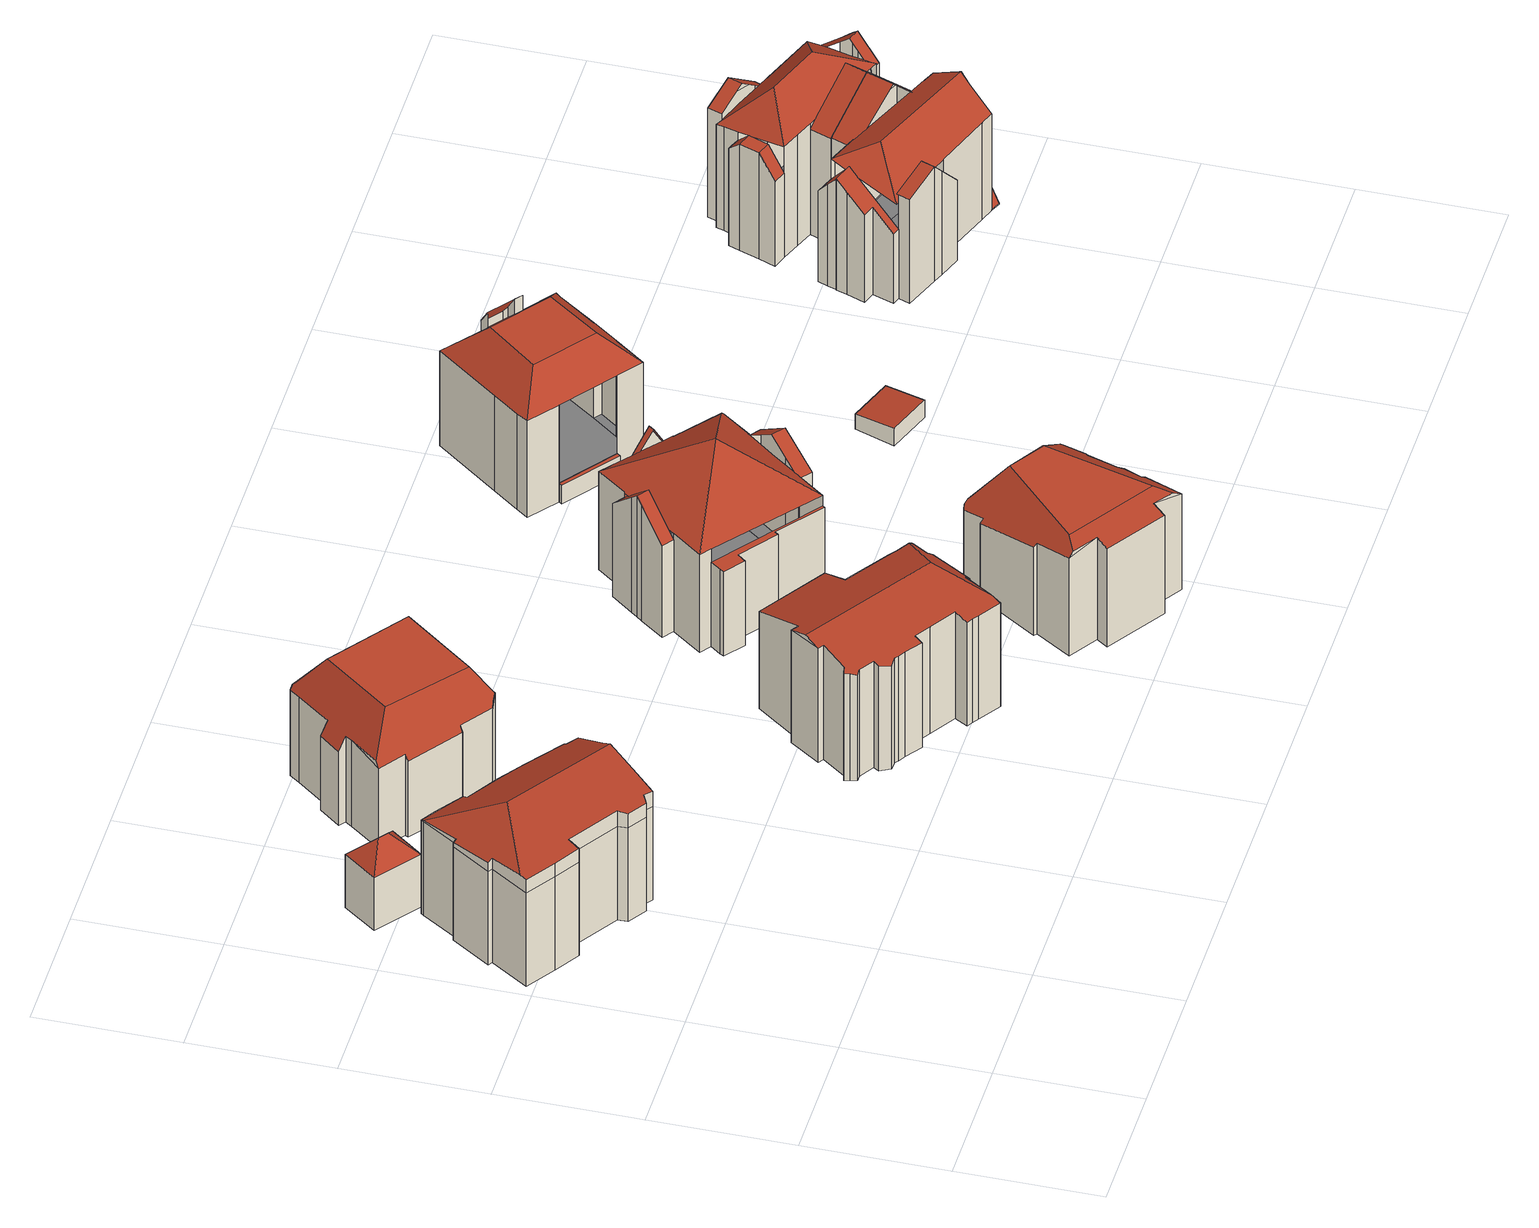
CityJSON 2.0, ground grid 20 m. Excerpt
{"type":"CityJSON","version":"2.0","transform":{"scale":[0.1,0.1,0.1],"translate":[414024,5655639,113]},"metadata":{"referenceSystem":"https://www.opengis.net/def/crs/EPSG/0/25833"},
"CityObjects":{
"building1":{"type":"Building","attributes":{"Dachtyp_tdc":"tdcFreeFormRoof","Gemeindeschluessel":14612000,"Dachneigung":10.89,"QualitaetDacherkennung":17,"Geometrietyp2DReferenz":"3000","measuredHeight":19.56,"function":"31001_9998","roofType":"5000"},"geometry":[{"type":"Solid","lod":"2","boundaries":[[[[0,1,2,3]],[[3,2,4,5]],[[5,4,6,7]],[[7,6,8,9]],[[9,8,10,11,12]],[[13,14,15,16]],[[16,15,17,18]],[[18,17,19,20]],[[12,11,21,22]],[[22,21,23,24]],[[24,23,25,26]],[[27,28,29,30,31,32,33,34,35,36,37,38,39,40,41,42,43,44,45,46,47,48,49,50,51,52]],[[12,22,28,27]],[[22,24,29,28]],[[24,26,30,29]],[[26,53,31,30]],[[53,54,32,31]],[[54,55,33,32]],[[55,56,34,33]],[[56,57,35,34]],[[57,58,36,35]],[[58,59,37,36]],[[59,60,38,37]],[[60,61,39,38]],[[61,62,40,39]],[[62,63,41,40]],[[63,64,42,41]],[[64,13,43,42]],[[13,16,44,43]],[[16,18,45,44]],[[18,20,46,45]],[[20,65,47,46]],[[65,0,48,47]],[[0,3,49,48]],[[3,5,50,49]],[[5,7,51,50]],[[7,9,52,51]],[[9,12,27,52]],[[66,25,23,21,11,10,67]],[[19,17,15,14,68,67,10,8,6,4,2,1,69]],[[70,71,72,73,74,56,55,54,66,67,68,75,76,77]],[[62,77,76,63]],[[61,70,77,62]],[[63,76,75,64]],[[64,75,68,14,13]],[[53,66,54]],[[26,25,66,53]],[[57,74,73,58]],[[56,74,57]],[[58,73,72,59]],[[59,72,71,60]],[[60,71,70,61]],[[65,69,1,0]],[[20,19,69,65]]]],"semantics":{"surfaces":[{"type":"WallSurface"},{"type":"GroundSurface"},{"type":"RoofSurface"}],"values":[[0,0,0,0,0,0,0,0,0,0,0,1,0,0,0,0,0,0,0,0,0,0,0,0,0,0,0,0,0,0,0,0,0,0,0,0,0,0,2,2,2,0,0,0,0,0,0,0,0,0,0,0,0,0]]}}]},
"building2":{"type":"Building","attributes":{"Dachtyp_tdc":"tdcFreeFormRoof","Gemeindeschluessel":14612000,"Dachneigung":47.14,"QualitaetDacherkennung":4,"Geometrietyp2DReferenz":"3000","measuredHeight":11.71,"function":"31001_9998","roofType":"5000"},"geometry":[{"type":"Solid","lod":"2","boundaries":[[[[78,79,80,81]],[[79,82,83,80]],[[82,84,85,83]],[[84,78,81,85]],[[86,87,84,82]],[[86,82,79]],[[87,86,79,78]],[[87,78,84]],[[81,80,83,85]]]],"semantics":{"surfaces":[{"type":"WallSurface"},{"type":"RoofSurface"},{"type":"GroundSurface"}],"values":[[0,0,0,0,1,1,1,1,2]]}}]},
"building3":{"type":"Building","attributes":{"Dachtyp_tdc":"tdcFreeFormRoof","Gemeindeschluessel":14612000,"Dachneigung":0.052,"QualitaetDacherkennung":60,"Geometrietyp2DReferenz":"3000","measuredHeight":19.46,"function":"31001_9998","roofType":"5000"},"geometry":[{"type":"Solid","lod":"2","boundaries":[[[[88,89,90,91]],[[89,92,93,90]],[[92,94,95,93]],[[94,96,97,95]],[[96,98,99,97]],[[98,100,101,99]],[[100,102,103,101]],[[102,104,105,103]],[[106,107,108,109,110,111,112,113,114,115,116,117]],[[118,119,98,96,94,92,89,88,110,109]],[[118,120,121,122,123,124,125,104,102,100,119]],[[108,107,126,127,128,129,130,131,132,121,120]],[[109,108,120,118]],[[88,111,110]],[[100,98,119]],[[132,122,121]],[[106,126,107]],[[105,133,134,135,136,137,138,139,140,141,142,143,144,145,146,147,148,149,150,151,91,90,93,95,97,99,101,103]],[[104,125,133,105]],[[125,124,134,133]],[[124,123,135,134]],[[123,122,136,135]],[[122,132,137,136]],[[132,131,138,137]],[[131,130,139,138]],[[130,129,140,139]],[[129,128,141,140]],[[128,127,142,141]],[[127,126,143,142]],[[126,106,144,143]],[[106,117,145,144]],[[117,116,146,145]],[[116,115,147,146]],[[115,114,148,147]],[[114,113,149,148]],[[113,112,150,149]],[[112,111,151,150]],[[111,88,91,151]]]],"semantics":{"surfaces":[{"type":"WallSurface"},{"type":"RoofSurface"},{"type":"GroundSurface"}],"values":[[0,0,0,0,0,0,0,0,1,1,1,1,1,0,0,0,0,2,0,0,0,0,0,0,0,0,0,0,0,0,0,0,0,0,0,0,0,0]]}}]},
"building4":{"type":"Building","attributes":{"Dachtyp_tdc":"tdcFreeFormRoof","Gemeindeschluessel":14612000,"Dachneigung":14.18,"QualitaetDacherkennung":17,"Geometrietyp2DReferenz":"3000","measuredHeight":19.35,"function":"31001_9998","roofType":"5000"},"geometry":[{"type":"Solid","lod":"2","boundaries":[[[[152,153,154,155]],[[153,156,157,154]],[[156,158,159,157]],[[158,160,161,159]],[[160,162,163,161]],[[162,164,165,163]],[[164,166,167,165]],[[166,168,169,167]],[[168,170,171,169]],[[170,172,173,171]],[[172,174,175,173]],[[174,176,177,175]],[[176,178,179,177]],[[178,180,181,179]],[[180,182,183,181]],[[182,184,185,183]],[[184,186,187,185]],[[186,188,189,187]],[[188,190,191,189]],[[190,192,193,191]],[[192,194,195,193]],[[194,196,197,195]],[[196,198,199,197]],[[198,200,201,199]],[[200,202,203,201]],[[202,204,205,203]],[[204,206,207,205]],[[206,208,209,207]],[[208,210,211,209]],[[210,212,213,211]],[[212,214,215,213]],[[214,216,217,215]],[[216,218,219,217]],[[218,220,221,219]],[[220,152,155,221]],[[188,186,184,222,223,224,194,192,190]],[[223,222,182,180,178,176,174,172,170,225]],[[212,210,208,206,204,202,200,198,196,224,223,225,168,166,164,162,160,158,156,153,152,220,218,216,214]],[[196,194,224]],[[184,182,222]],[[170,168,225]],[[155,154,157,159,161,163,165,167,169,171,173,175,177,179,181,183,185,187,189,191,193,195,197,199,201,203,205,207,209,211,213,215,217,219,221]]]],"semantics":{"surfaces":[{"type":"WallSurface"},{"type":"RoofSurface"},{"type":"GroundSurface"}],"values":[[0,0,0,0,0,0,0,0,0,0,0,0,0,0,0,0,0,0,0,0,0,0,0,0,0,0,0,0,0,0,0,0,0,0,0,1,1,1,0,0,0,2]]}}]},
"building5":{"type":"Building","attributes":{"Dachtyp_tdc":"tdcFreeFormRoof","Gemeindeschluessel":14612000,"Dachneigung":0.548,"QualitaetDacherkennung":36,"Geometrietyp2DReferenz":"3000","measuredHeight":17.5,"function":"31001_9998","roofType":"5000"},"geometry":[{"type":"Solid","lod":"2","boundaries":[[[[226,227,228,229]],[[227,230,231,228]],[[230,232,233,231]],[[232,234,235,233]],[[234,236,237,235]],[[236,238,239,237]],[[238,240,241,239]],[[240,242,243,241]],[[242,244,245,243]],[[244,246,247,245]],[[246,248,249,247]],[[248,250,251,249]],[[250,252,253,251]],[[252,254,255,253]],[[244,242,256,257,258,259,248,246]],[[260,261,262,263,264,265,254,252,250,259,258]],[[266,267,268,269,270,271,261,260,272]],[[240,238,236,234,232,230,227,226,266,272,257,256]],[[257,272,260,258]],[[271,262,261]],[[226,267,266]],[[242,240,256]],[[250,248,259]],[[255,273,274,275,276,277,278,279,280,281,229,228,231,233,235,237,239,241,243,245,247,249,251,253]],[[254,265,273,255]],[[265,264,274,273]],[[264,263,275,274]],[[263,262,276,275]],[[262,271,277,276]],[[271,270,278,277]],[[270,269,279,278]],[[269,268,280,279]],[[268,267,281,280]],[[267,226,229,281]]]],"semantics":{"surfaces":[{"type":"WallSurface"},{"type":"RoofSurface"},{"type":"GroundSurface"}],"values":[[0,0,0,0,0,0,0,0,0,0,0,0,0,0,1,1,1,1,1,0,0,0,0,2,0,0,0,0,0,0,0,0,0,0]]}}]},
"building6":{"type":"Building","attributes":{"Gemeindeschluessel":14612000,"Geometrietyp2DReferenz":"3000","function":"31001_9998","roofType":"9999"},"children":["building6-1","building6-2","building6-3","building6-4","building6-5","building6-6"]},
"building6-1":{"type":"BuildingPart","attributes":{"Dachtyp_tdc":"tdcGableRoof","Dachneigung":43.17,"QualitaetDacherkennung":52,"Geometrietyp2DReferenz":"3000","measuredHeight":19.85,"roofType":"3100"},"parents":["building6"],"geometry":[{"type":"MultiSurface","lod":"2","boundaries":[[[282,283,284,285]],[[283,286,287,284]],[[286,288,289,287]],[[288,290,291,289]],[[290,292,293,291]],[[292,294,295,293]],[[288,286,283,282,296,297]],[[297,298,294,292,290,288]],[[295,299,285,284,287,289,291,293]]],"semantics":{"surfaces":[{"type":"WallSurface"},{"type":"RoofSurface"},{"type":"GroundSurface"}],"values":[0,0,0,0,0,0,1,1,2]}}]},
"building6-2":{"type":"BuildingPart","attributes":{"Dachtyp_tdc":"tdcPolyFlatRoof","Dachneigung":0,"QualitaetDacherkennung":4,"Geometrietyp2DReferenz":"3000","measuredHeight":13.79,"roofType":"1000"},"parents":["building6"],"geometry":[{"type":"MultiSurface","lod":"2","boundaries":[[[300,301,302,303]],[[301,304,305,302]],[[304,306,307,305]],[[306,308,309,307]],[[310,311,312,313]],[[311,314,315,312]],[[314,316,317,315]],[[316,300,303,317]],[[316,314,311,310,308,306,304,301,300]],[[303,302,305,307,309,313,312,315,317]]],"semantics":{"surfaces":[{"type":"WallSurface"},{"type":"RoofSurface"},{"type":"GroundSurface"}],"values":[0,0,0,0,0,0,0,0,1,2]}}]},
"building6-3":{"type":"BuildingPart","attributes":{"Dachtyp_tdc":"tdcFreeFormRoof","Dachneigung":37.41,"QualitaetDacherkennung":8,"Geometrietyp2DReferenz":"3000","measuredHeight":10.18,"roofType":"5000"},"parents":["building6"],"geometry":[{"type":"MultiSurface","lod":"2","boundaries":[[[318,319,320,321]],[[319,322,323,320]],[[322,324,325,323]],[[324,326,327,325]],[[328,326,324,329]],[[324,322,330,329]],[[322,319,318,330]],[[318,328,329,330]],[[320,323,325,327,331,321]]],"semantics":{"surfaces":[{"type":"WallSurface"},{"type":"RoofSurface"},{"type":"GroundSurface"}],"values":[0,0,0,0,1,1,1,1,2]}}]},
"building6-4":{"type":"BuildingPart","attributes":{"Dachtyp_tdc":"tdcGableRoof","Dachneigung":34.41,"QualitaetDacherkennung":50,"Geometrietyp2DReferenz":"3000","measuredHeight":18.77,"roofType":"3100"},"parents":["building6"],"geometry":[{"type":"MultiSurface","lod":"2","boundaries":[[[332,333,334,335]],[[333,336,337,334]],[[336,338,339,337]],[[338,340,341,339]],[[336,333,332,342,343,344]],[[344,345,340,338,336]],[[346,347,335,334,337,339,341]]],"semantics":{"surfaces":[{"type":"WallSurface"},{"type":"RoofSurface"},{"type":"GroundSurface"}],"values":[0,0,0,0,1,1,2]}}]},
"building6-5":{"type":"BuildingPart","attributes":{"Dachtyp_tdc":"tdcTentRoof","Dachneigung":32.48,"QualitaetDacherkennung":41,"Geometrietyp2DReferenz":"3000","measuredHeight":22.89,"roofType":"3500"},"parents":["building6"],"geometry":[{"type":"MultiSurface","lod":"2","boundaries":[[[348,282,285]],[[349,350,295,294]],[[350,351,352,295]],[[351,353,321,352]],[[354,355,356,357,358]],[[355,359,360,356]],[[359,361,362,360]],[[361,363,332,335,362]],[[364,365,310,313,341,340]],[[366,367,368,309,308]],[[367,348,285,368]],[[351,350,349,298,369,296,348,367,370]],[[359,355,354,371,372,373,353,351,370]],[[365,364,345,374,343,375,363,361,359,370]],[[367,366,365,370]],[[285,299,295,352,321,331,357,356,360,362,335,347,346,341,313,309,368]]],"semantics":{"surfaces":[{"type":"WallSurface"},{"type":"RoofSurface"},{"type":"GroundSurface"}],"values":[0,0,0,0,0,0,0,0,0,0,0,1,1,1,1,2]}}]},
"building6-6":{"type":"BuildingPart","attributes":{"Dachtyp_tdc":"tdcGableRoof","Dachneigung":60.65,"QualitaetDacherkennung":15,"Geometrietyp2DReferenz":"3000","measuredHeight":18.57,"roofType":"3100"},"parents":["building6"],"geometry":[{"type":"MultiSurface","lod":"2","boundaries":[[[376,377,378,327,326]],[[377,358,357,378]],[[377,379,380,371,358]],[[381,372,380,379,382]],[[376,382,379,377]],[[383,381,382,376]],[[357,331,327,378]]],"semantics":{"surfaces":[{"type":"WallSurface"},{"type":"RoofSurface"},{"type":"GroundSurface"}],"values":[0,0,1,1,0,0,2]}}]},
"building7":{"type":"Building","attributes":{"Gemeindeschluessel":14612000,"Geometrietyp2DReferenz":"3000","function":"31001_9998","roofType":"9999"},"children":["building7-1","building7-2","building7-3","building7-4"]},
"building7-1":{"type":"BuildingPart","attributes":{"Dachtyp_tdc":"tdcPolyFlatRoof","Dachneigung":3.6,"QualitaetDacherkennung":29,"Geometrietyp2DReferenz":"3000","measuredHeight":13.64,"roofType":"2100"},"parents":["building7"],"geometry":[{"type":"MultiSurface","lod":"2","boundaries":[[[384,385,386,387]],[[387,386,388,389]],[[390,391,389,388]],[[391,384,387,389]],[[391,390,385,384]]],"semantics":{"surfaces":[{"type":"WallSurface"},{"type":"GroundSurface"},{"type":"RoofSurface"}],"values":[0,1,0,0,2]}}]},
"building7-2":{"type":"BuildingPart","attributes":{"Dachtyp_tdc":"tdcPolyFlatRoof","Dachneigung":0,"QualitaetDacherkennung":0,"Geometrietyp2DReferenz":"3000","measuredHeight":3.08,"roofType":"9999"},"parents":["building7"],"geometry":[{"type":"MultiSurface","lod":"2","boundaries":[[[392,393,394,395,396]],[[395,394,397,398]],[[394,393,399,397]],[[393,392,400,399]],[[392,396,401,400]],[[401,398,397,399,400]],[[398,401,396,395]]],"semantics":{"surfaces":[{"type":"RoofSurface"},{"type":"WallSurface"},{"type":"GroundSurface"},{"type":"ClosureSurface","isClosure":"1","QuelleClosure":"LoD1Solid"}],"values":[0,1,1,1,1,2,3]}}]},
"building7-3":{"type":"BuildingPart","attributes":{"Dachtyp_tdc":"tdcCutTentRoof","Dachneigung":0.256,"QualitaetDacherkennung":59,"Geometrietyp2DReferenz":"3000","measuredHeight":20,"roofType":"9999"},"parents":["building7"],"geometry":[{"type":"MultiSurface","lod":"2","boundaries":[[[402,403,404,405]],[[403,406,407,404]],[[408,409,410,411]],[[409,412,413,410]],[[412,414,415,413]],[[414,416,388,415]],[[416,390,388]],[[417,418,419,386,385]],[[418,420,398,419]],[[420,395,398]],[[421,422,400,401,396]],[[422,423,424,400]],[[423,425,426,424]],[[425,427,428,426]],[[427,402,405,428]],[[409,408,406,403,402,429,430]],[[418,417,416,414,412,409,430,431]],[[423,422,421,420,418,431,432]],[[402,427,425,423,432,429]],[[432,431,430,429]],[[405,404,407,411,410,413,415,388,386,419,398,401,400,424,426,428]]],"semantics":{"surfaces":[{"type":"WallSurface"},{"type":"RoofSurface"},{"type":"GroundSurface"}],"values":[0,0,0,0,0,0,0,0,0,0,0,0,0,0,0,1,1,1,1,1,2]}}]},
"building7-4":{"type":"BuildingPart","attributes":{"Dachtyp_tdc":"tdcPolyFlatRoof","Dachneigung":57.49,"QualitaetDacherkennung":45,"Geometrietyp2DReferenz":"3000","measuredHeight":17.87,"roofType":"2100"},"parents":["building7"],"geometry":[{"type":"MultiSurface","lod":"2","boundaries":[[[433,434,435,436]],[[434,437,438,435]],[[437,439,440,438]],[[439,441,442,440]],[[441,443,411,442]],[[443,408,411]],[[444,433,436,407,406]],[[444,443,441,439,437,434,433]],[[436,435,438,440,442,411,442,407]]],"semantics":{"surfaces":[{"type":"WallSurface"},{"type":"RoofSurface"},{"type":"GroundSurface"}],"values":[0,0,0,0,0,0,0,1,2]}}]},
"building8":{"type":"Building","attributes":{"Dachtyp_tdc":"tdcPolyFlatRoof","Gemeindeschluessel":14612000,"Dachneigung":3.8,"QualitaetDacherkennung":65,"Geometrietyp2DReferenz":"3000","measuredHeight":2.73,"function":"31001_9998","roofType":"2100"},"geometry":[{"type":"Solid","lod":"2","boundaries":[[[[445,446,447,448]],[[446,449,450,447]],[[449,451,452,450]],[[451,445,448,452]],[[451,449,446,445]],[[448,447,450,452]]]],"semantics":{"surfaces":[{"type":"WallSurface"},{"type":"RoofSurface"},{"type":"GroundSurface"}],"values":[[0,0,0,0,1,2]]}}]},
"building9":{"type":"Building","attributes":{"Gemeindeschluessel":14612000,"Geometrietyp2DReferenz":"3000","function":"31001_9998","roofType":"9999"},"children":["building9-1","building9-2","building9-3","building9-4","building9-5"]},
"building9-1":{"type":"BuildingPart","attributes":{"Dachtyp_tdc":"tdcGableRoof","Dachneigung":63.45,"QualitaetDacherkennung":16,"Geometrietyp2DReferenz":"3000","measuredHeight":3.17,"roofType":"3100"},"parents":["building9"],"geometry":[{"type":"MultiSurface","lod":"2","boundaries":[[[453,454,455,456]],[[454,457,458,455]],[[457,459,460,458]],[[457,454,461]],[[454,453,462,461]],[[459,457,461,462]],[[456,455,458,460]]],"semantics":{"surfaces":[{"type":"WallSurface"},{"type":"RoofSurface"},{"type":"GroundSurface"}],"values":[0,0,0,0,1,1,2]}}]},
"building9-2":{"type":"BuildingPart","attributes":{"Dachtyp_tdc":"tdcHipAndGableRoof","Dachneigung":44.12,"QualitaetDacherkennung":28,"Geometrietyp2DReferenz":"3000","measuredHeight":20.48,"roofType":"5000"},"parents":["building9"],"geometry":[{"type":"MultiSurface","lod":"2","boundaries":[[[463,464,465]],[[463,466,467,464]],[[466,468,469,467]],[[468,470,471,469]],[[470,472,453,456,471]],[[473,474,475,460,459]],[[474,476,477,478,475]],[[479,480,481,482,483]],[[480,484,485,486,481]],[[479,487,488,489,490,491]],[[490,492,493,476,474,473,472,470,491]],[[470,468,466,463,494,495,496,484,480,479,491]],[[497,464,467,469,471,456,460,475,478,498,499,500,482,481,486]]],"semantics":{"surfaces":[{"type":"WallSurface"},{"type":"RoofSurface"},{"type":"GroundSurface"}],"values":[0,0,0,0,0,0,0,0,0,1,1,1,2]}}]},
"building9-3":{"type":"BuildingPart","attributes":{"Dachtyp_tdc":"tdcGableRoof","Dachneigung":42.27,"QualitaetDacherkennung":28,"Geometrietyp2DReferenz":"3000","measuredHeight":18.13,"roofType":"3100"},"parents":["building9"],"geometry":[{"type":"MultiSurface","lod":"2","boundaries":[[[501,502,503,504]],[[502,505,506,503]],[[505,507,508,506]],[[507,509,510,508]],[[509,511,512,510]],[[511,513,514,512]],[[513,483,482,514]],[[515,516,517,518]],[[516,501,504,517]],[[519,487,483,513,511,509,507]],[[507,505,502,501,516,515,520,489,519]],[[504,503,506,508,510,512,514,482,500,499,518,517]]],"semantics":{"surfaces":[{"type":"WallSurface"},{"type":"RoofSurface"},{"type":"GroundSurface"}],"values":[0,0,0,0,0,0,0,0,0,1,1,2]}}]},
"building9-4":{"type":"BuildingPart","attributes":{"Dachtyp_tdc":"tdcGableRoof","Dachneigung":48.1,"QualitaetDacherkennung":22,"Geometrietyp2DReferenz":"3000","measuredHeight":18.72,"roofType":"3100"},"parents":["building9"],"geometry":[{"type":"MultiSurface","lod":"2","boundaries":[[[521,522,523,524]],[[522,525,526,523]],[[525,527,518,526]],[[527,515,518]],[[477,528,529,478]],[[528,521,524,529]],[[530,531,527,525,522]],[[522,521,528,477,493,530]],[[524,523,526,518,499,498,478,529]]],"semantics":{"surfaces":[{"type":"WallSurface"},{"type":"RoofSurface"},{"type":"GroundSurface"}],"values":[0,0,0,0,0,0,1,1,2]}}]},
"building9-5":{"type":"BuildingPart","attributes":{"Dachtyp_tdc":"tdcGableRoof","Dachneigung":44.71,"QualitaetDacherkennung":70,"Geometrietyp2DReferenz":"3000","measuredHeight":21.99,"roofType":"3100"},"parents":["building9"],"geometry":[{"type":"MultiSurface","lod":"2","boundaries":[[[485,532,533,486]],[[532,534,535,533]],[[534,465,464,535]],[[532,485,536,495,537,538]],[[465,534,538,537,494]],[[532,538,534]],[[486,533,535,464,497]]],"semantics":{"surfaces":[{"type":"WallSurface"},{"type":"RoofSurface"},{"type":"GroundSurface"}],"values":[0,0,0,1,1,0,2]}}]},
"building10":{"type":"Building","attributes":{"Gemeindeschluessel":14612000,"Geometrietyp2DReferenz":"3000","function":"31001_9998","roofType":"9999"},"children":["building10-1","building10-2","building10-3","building10-4","building10-5","building10-6"]},
"building10-1":{"type":"BuildingPart","attributes":{"Dachtyp_tdc":"tdcCutGableRoof","Dachneigung":55.76,"QualitaetDacherkennung":42,"Geometrietyp2DReferenz":"3000","measuredHeight":17.47,"roofType":"9999"},"parents":["building10"],"geometry":[{"type":"MultiSurface","lod":"2","boundaries":[[[539,540,541,542]],[[540,543,544,541]],[[543,545,546,544]],[[545,547,548,546]],[[547,549,550,548]],[[549,551,552,550]],[[543,540,539,553]],[[554,551,549,547,545]],[[553,555,554,545,543]],[[542,541,544,546,548,550,552,556,557]]],"semantics":{"surfaces":[{"type":"WallSurface"},{"type":"RoofSurface"},{"type":"GroundSurface"}],"values":[0,0,0,0,0,0,1,1,1,2]}}]},
"building10-2":{"type":"BuildingPart","attributes":{"Dachtyp_tdc":"tdcGableRoof","Dachneigung":41.93,"QualitaetDacherkennung":31,"Geometrietyp2DReferenz":"3000","measuredHeight":20.42,"roofType":"3100"},"parents":["building10"],"geometry":[{"type":"MultiSurface","lod":"2","boundaries":[[[558,559,560,561]],[[559,562,563,560]],[[562,564,565,563]],[[559,558,566,567,568,569,570,571]],[[571,572,564,562,559]],[[573,574,575,576,577,578,561,560,563,565]],[[569,568,575,574]],[[568,567,579,576,575]],[[566,558,561,578,580]]],"semantics":{"surfaces":[{"type":"WallSurface"},{"type":"RoofSurface"},{"type":"GroundSurface"}],"values":[0,0,0,1,1,2,0,0,0]}}]},
"building10-3":{"type":"BuildingPart","attributes":{"Dachtyp_tdc":"tdcHipRoof","Dachneigung":43.3,"QualitaetDacherkennung":29,"Geometrietyp2DReferenz":"3000","measuredHeight":21.63,"roofType":"3200"},"parents":["building10"],"geometry":[{"type":"MultiSurface","lod":"2","boundaries":[[[581,582,583,552,551]],[[582,584,585,583]],[[584,586,587,585]],[[588,589,590]],[[588,591,569,574,589]],[[592,593,594,595,565,564]],[[596,597,598,599,600]],[[597,601,539,542,598]],[[593,592,572,602,570,591,603]],[[584,582,581,554,555,601,604]],[[591,588,605,606,586,584,604,603]],[[601,597,596,607,608,593,603,604]],[[542,557,556,552,583,585,587,589,574,573,565,595,599,598]]],"semantics":{"surfaces":[{"type":"WallSurface"},{"type":"RoofSurface"},{"type":"GroundSurface"}],"values":[0,0,0,0,0,0,0,0,1,1,1,1,2]}}]},
"building10-4":{"type":"BuildingPart","attributes":{"Dachtyp_tdc":"tdcGableRoof","Dachneigung":34.4,"QualitaetDacherkennung":65,"Geometrietyp2DReferenz":"3000","measuredHeight":22.69,"roofType":"3100"},"parents":["building10"],"geometry":[{"type":"MultiSurface","lod":"2","boundaries":[[[609,600,599,610]],[[594,534,611,595]],[[534,609,610,611]],[[609,534,538]],[[600,609,538,612,607]],[[534,594,608,612,538]],[[610,599,595,611]]],"semantics":{"surfaces":[{"type":"WallSurface"},{"type":"RoofSurface"},{"type":"GroundSurface"}],"values":[0,0,0,0,1,1,2]}}]},
"building10-5":{"type":"BuildingPart","attributes":{"Dachtyp_tdc":"tdcGableRoof","Dachneigung":54.35,"QualitaetDacherkennung":0,"Geometrietyp2DReferenz":"3000","measuredHeight":5.52,"roofType":"9999"},"parents":["building10"],"geometry":[{"type":"MultiSurface","lod":"2","boundaries":[[[613,614,615,579,616]],[[616,580,617,618,613]],[[579,615,619,576]],[[615,614,620,619]],[[614,613,621,620]],[[613,618,622,621]],[[618,617,623,622]],[[617,580,578,623]],[[578,577,576,619,620,621,622,623]],[[577,578,580,616]],[[579,576,577,616]]],"semantics":{"surfaces":[{"type":"RoofSurface"},{"type":"WallSurface"},{"type":"GroundSurface"},{"type":"ClosureSurface","isClosure":"1","QuelleClosure":"LoD1Solid"}],"values":[0,0,1,1,1,1,1,1,2,3,3]}}]},
"building10-6":{"type":"BuildingPart","attributes":{"Dachtyp_tdc":"tdcGableRoof","Dachneigung":38.77,"QualitaetDacherkennung":27,"Geometrietyp2DReferenz":"3000","measuredHeight":19.86,"roofType":"3100"},"parents":["building10"],"geometry":[{"type":"MultiSurface","lod":"2","boundaries":[[[624,625,626,587,586]],[[625,627,628,626]],[[627,590,589,628]],[[627,625,629]],[[625,624,630,629]],[[590,627,629,630,605]],[[587,626,628,589]]],"semantics":{"surfaces":[{"type":"WallSurface"},{"type":"RoofSurface"},{"type":"GroundSurface"}],"values":[0,0,0,0,1,1,2]}}]}
},
"vertices":[
[163,531,169],[163,531,194],[93,576,194],[93,576,169],[83,560,191],[83,560,169],[48,582,190],[48,582,169],[7,609,190],[7,609,169],[13,618,192],[42,662,186],[42,662,169],[239,531,169],[239,531,202],[212,498,194],[212,498,169],[201,507,195],[201,507,169],[189,500,192],[189,500,169],[36,666,183],[36,666,169],[72,721,176],[72,721,169],[77,718,178],[77,718,169],[42,662,16],[36,666,16],[72,721,16],[77,718,16],[110,769,16],[113,773,16],[133,760,16],[171,734,16],[166,727,16],[210,700,16],[234,684,16],[247,674,16],[295,635,16],[293,632,16],[309,620,16],[278,581,16],[239,531,16],[212,498,16],[201,507,16],[189,500,16],[163,517,16],[163,531,16],[93,576,16],[83,560,16],[48,582,16],[7,609,16],[110,769,169],[113,773,169],[133,760,169],[171,734,169],[166,727,169],[210,700,169],[234,684,169],[247,674,169],[295,635,169],[293,632,169],[309,620,169],[278,581,169],[163,517,169],[110,769,171],[124,664,212],[268,568,212],[163,517,192],[295,635,176],[247,674,173],[234,684,172],[210,700,173],[166,727,173],[278,581,203],[309,620,178],[293,632,178],
[123,776,104],[63,821,104],[63,821,18],[123,776,18],[98,868,104],[98,868,18],[158,822,104],[158,822,18],[104,827,135],[117,817,135],
[369,747,152],[328,779,149],[328,779,14],[369,747,14],[325,775,141],[325,775,14],[257,828,137],[257,828,14],[259,832,146],[259,832,14],[225,858,144],[225,858,14],[259,902,154],[259,902,14],[265,911,154],[265,911,14],[256,918,135],[256,918,14],[421,806,173],[483,885,173],[450,878,209],[373,779,209],[380,748,168],[384,748,164],[397,766,165],[404,761,151],[411,763,144],[416,770,144],[432,790,144],[432,797,150],[270,861,209],[228,862,154],[343,956,209],[339,1000,161],[336,1002,154],[326,988,154],[289,941,155],[280,948,135],[485,887,168],[423,935,165],[430,944,149],[430,951,140],[404,971,138],[394,970,148],[388,962,163],[280,948,14],[289,941,14],[326,988,14],[336,1002,14],[388,962,14],[394,970,14],[404,971,14],[430,951,14],[430,944,14],[423,935,14],[485,887,14],[421,806,14],[432,797,14],[432,790,14],[416,770,14],[411,763,14],[404,761,14],[397,766,14],[384,748,14],
[530,287,187],[535,295,190],[535,295,16],[530,287,16],[514,308,190],[514,308,16],[505,308,188],[505,308,16],[503,317,190],[503,317,16],[501,325,191],[501,325,16],[510,327,193],[510,327,16],[534,360,203],[534,360,16],[527,365,203],[527,365,16],[557,408,200],[557,408,16],[565,401,201],[565,401,16],[611,464,175],[611,464,16],[705,403,175],[705,403,16],[684,371,188],[684,371,16],[746,330,188],[746,330,16],[755,323,188],[755,323,16],[777,309,186],[777,309,16],[779,307,183],[779,307,16],[764,285,185],[764,285,16],[770,280,179],[770,280,16],[733,222,182],[733,222,16],[728,226,187],[728,226,16],[692,171,185],[692,171,16],[661,191,185],[661,191,16],[653,197,185],[653,197,16],[644,202,185],[644,202,16],[655,220,190],[655,220,16],[618,243,190],[618,243,16],[596,257,190],[596,257,16],[592,250,188],[592,250,16],[589,246,187],[589,246,16],[566,262,187],[566,262,16],[556,268,187],[556,268,16],[551,272,187],[551,272,16],[538,272,185],[538,272,16],[774,311,188],[719,269,209],[701,186,189],[541,385,209],
[1057,185,148],[1045,153,150],[1045,153,15],[1057,185,15],[1037,148,155],[1037,148,15],[1020,106,158],[1020,106,15],[1023,97,155],[1023,97,15],[1005,70,161],[1005,70,15],[1011,66,157],[1011,66,15],[974,9,171],[974,9,15],[934,35,182],[934,35,15],[923,18,175],[923,18,15],[841,71,175],[841,71,15],[852,87,182],[852,87,15],[811,113,175],[811,113,15],[843,163,163],[843,163,15],[839,166,159],[839,166,15],[961,17,182],[959,43,189],[839,120,189],[817,109,182],[951,227,190],[929,275,144],[923,279,138],[917,278,134],[898,247,142],[893,250,137],[1056,189,149],[1056,191,147],[1011,221,146],[1017,230,128],[985,251,127],[979,242,145],[1000,196,190],[893,250,15],[898,247,15],[917,278,15],[923,279,15],[979,242,15],[985,251,15],[1017,230,15],[1011,221,15],[1056,191,15],
[733,607,164],[718,618,164],[718,618,14],[733,607,14],[743,651,203],[743,651,14],[749,659,212],[749,659,14],[756,668,202],[756,668,14],[780,699,166],[780,699,14],[795,688,166],[795,688,14],[740,616,174],[764,648,212],[790,681,174],[764,648,14],
[739,525,152],[729,513,152],[729,513,14],[739,525,14],[702,534,152],[702,534,14],[705,539,152],[705,539,14],[716,554,152],[716,554,14],[859,446,152],[857,443,152],[857,443,14],[859,446,14],[794,491,152],[794,491,14],[790,486,152],[790,486,14],
[843,717,106],[854,732,106],[854,732,14],[843,717,14],[858,736,106],[858,736,14],[885,716,106],[885,716,14],[875,703,106],[875,703,14],[870,696,106],[868,713,115],[860,719,115],[870,696,14],
[955,567,165],[970,556,165],[970,556,14],[955,567,14],[939,516,201],[939,516,14],[906,472,164],[906,472,14],[889,485,164],[889,485,14],[952,569,165],[949,564,170],[922,529,201],[894,492,169],[922,529,14],[952,569,14],
[733,607,174],[795,688,174],[795,688,175],[827,729,175],[827,729,14],[843,717,174],[921,657,172],[920,657,172],[920,657,14],[921,657,14],[921,657,145],[983,610,170],[983,610,14],[985,608,167],[985,608,14],[955,567,167],[889,485,169],[859,446,169],[716,554,174],[701,565,174],[701,565,14],[764,648,174],[849,583,242],[909,667,172],[880,689,173],[870,696,173],[922,529,169],[952,569,170],
[875,703,145],[926,664,145],[926,664,14],[901,683,199],[896,676,199],[870,696,158],[875,703,158],[870,696,145],
[1095,766,150],[1085,774,151],[1085,774,15],[1095,766,15],[1113,811,15],[1123,803,15],[1113,811,151],[1123,803,150],
[942,811,45],[939,807,45],[1014,750,45],[1018,755,45],[943,811,45],[1014,750,15],[1018,755,15],[939,807,15],[942,811,15],[943,811,15],
[1012,985,169],[1073,937,169],[1073,937,15],[1012,985,15],[1073,938,169],[1073,938,15],[1117,904,169],[1160,872,169],[1160,872,15],[1117,904,15],[1154,865,169],[1154,865,15],[1148,858,170],[1148,858,15],[1113,811,171],[1085,774,172],[1051,730,173],[1051,730,15],[1018,755,173],[943,811,173],[942,811,173],[902,842,173],[902,842,15],[914,858,172],[914,858,15],[942,895,171],[942,895,15],[1021,921,214],[1098,863,214],[1044,789,214],[963,850,214],
[1082,949,171],[1089,951,162],[1089,951,15],[1082,949,15],[1116,930,162],[1116,930,15],[1117,924,170],[1117,924,15],[1108,912,193],[1108,912,15],[1117,904,193],[1073,938,193],
[1156,431,43],[1176,487,39],[1176,487,15],[1156,431,15],[1240,464,39],[1240,464,15],[1220,408,43],[1220,408,15],
[1648,462,24],[1663,456,25],[1663,456,14],[1648,462,14],[1651,424,15],[1651,424,14],[1637,430,15],[1637,430,14],[1656,439,46],[1642,444,46],
[1651,521,197],[1651,521,14],[1651,521,169],[1667,514,197],[1667,514,14],[1654,476,218],[1654,476,14],[1653,474,219],[1653,474,14],[1648,462,205],[1637,430,172],[1617,437,172],[1617,437,14],[1537,466,170],[1537,466,146],[1537,466,14],[1473,596,195],[1480,593,195],[1480,593,14],[1473,596,14],[1473,596,162],[1518,579,194],[1518,579,180],[1518,579,14],[1465,575,189],[1464,570,187],[1459,558,184],[1440,502,167],[1494,537,219],[1491,483,169],[1517,474,169],[1624,532,197],[1539,568,196],[1518,577,195],[1518,577,14],[1491,483,14],[1440,502,14],[1464,570,14],
[1439,533,156],[1421,539,156],[1421,539,14],[1439,533,14],[1431,564,180],[1431,564,14],[1436,580,195],[1436,580,14],[1437,580,194],[1437,580,14],[1441,592,180],[1441,592,14],[1446,606,162],[1446,606,14],[1439,499,127],[1428,503,127],[1428,503,14],[1439,499,14],[1464,570,195],[1440,502,130],
[1498,459,184],[1484,464,201],[1484,464,14],[1498,459,14],[1433,483,184],[1433,483,14],[1439,499,184],[1530,447,146],[1530,447,14],[1491,483,201],[1440,502,184],
[1530,611,180],[1530,611,14],[1666,561,169],[1666,561,14],[1518,577,180],[1590,546,234],[1604,584,234],
[1489,661,145],[1469,668,145],[1469,668,7],[1489,661,7],[1478,691,181],[1478,691,7],[1488,719,181],[1488,719,7],[1494,735,166],[1494,735,7],[1502,733,165],[1502,733,7],[1513,728,165],[1513,728,7],[1497,684,181],[1508,712,181],[1507,711,181],[1508,712,7],[1497,684,7],
[1710,630,204],[1707,623,211],[1707,623,7],[1710,630,7],[1696,592,174],[1696,592,7],[1679,598,174],[1679,598,7],[1716,648,187],[1730,684,152],[1715,690,152],[1713,690,152],[1703,663,179],[1690,629,211],[1683,608,186],[1690,629,7],[1713,690,7],[1715,690,7],[1730,684,7],[1725,671,7],[1716,648,7],[1730,684,42],[1716,648,27],
[1513,728,179],[1521,748,177],[1521,748,7],[1525,759,175],[1525,759,7],[1535,755,175],[1535,755,7],[1631,720,175],[1631,720,7],[1631,720,159],[1713,690,175],[1679,598,187],[1677,591,188],[1677,591,169],[1677,591,7],[1541,641,188],[1516,651,188],[1516,651,7],[1541,641,7],[1541,641,179],[1489,661,188],[1690,629,183],[1638,664,223],[1558,693,223],[1612,727,175],[1572,742,175],[1553,637,188],[1659,598,188],
[1530,611,179],[1530,611,7],[1666,561,7],[1615,614,234],
[1739,666,62],[1742,675,49],[1744,679,42],[1725,671,62],[1730,642,27],[1735,654,44],[1744,679,7],[1742,675,7],[1739,666,7],[1735,654,7],[1730,642,7],
[1535,755,185],[1542,775,185],[1542,775,7],[1638,739,159],[1638,739,7],[1584,759,205],[1577,740,205]
]}
